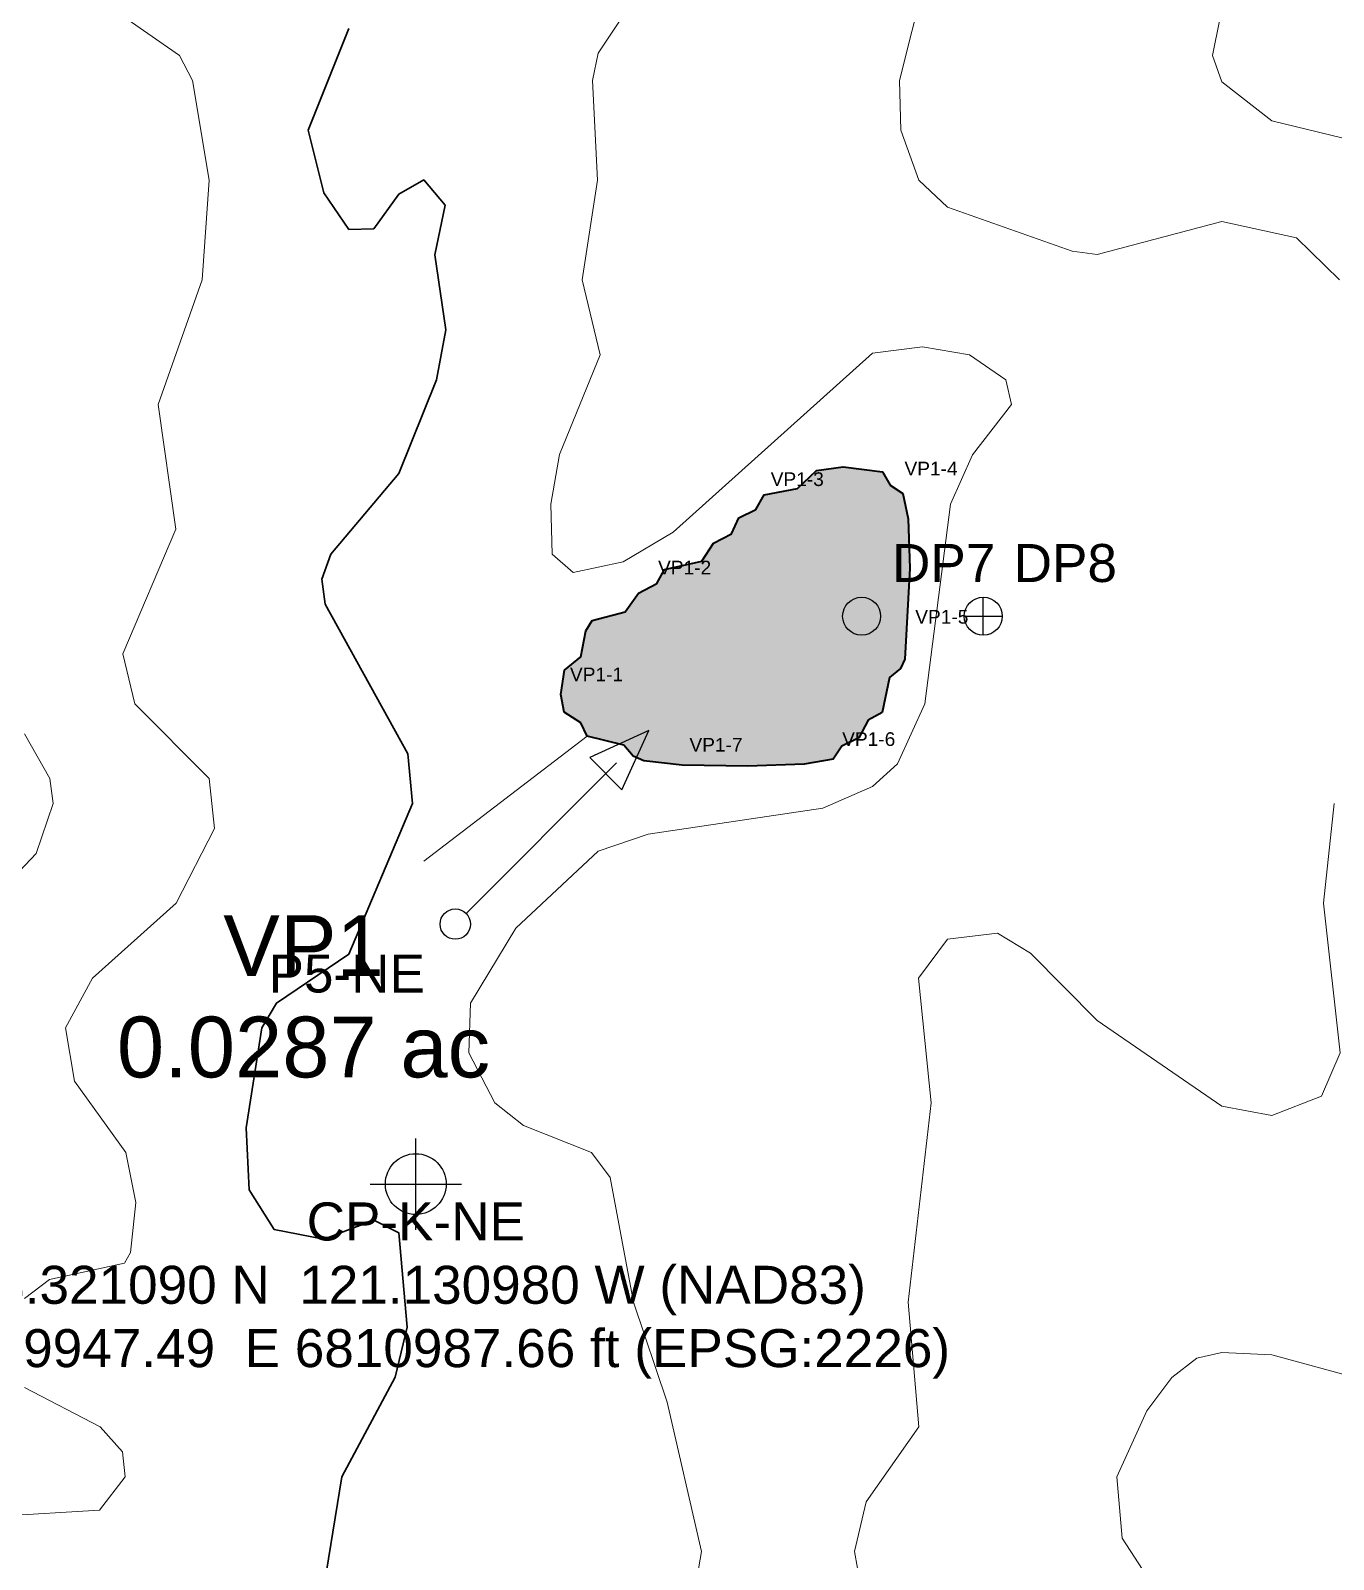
# Model space of a CAD drawing. Extents: x 6810325 to 6812275, y 1878569 to 1880689.
# Drawn here: x 6810937 to 6811108.4, y 1879898.1 to 1880099.3 of the extents above; entities that cross this region are included whole.
import ezdxf
from ezdxf.enums import TextEntityAlignment as Align

# ---------------------------------------------------------------- set-up
doc = ezdxf.new("R2010")
doc.units = 21
doc.header["$LTSCALE"] = 10
doc.header["$MEASUREMENT"] = 0
for name, color, linetype, lineweight in [('ANNO-LABELS', 7, 'CONTINUOUS', 18), ('ANNO-POINT-LABELS', 7, 'CONTINUOUS', 13), ('TOPO-CONTOUR-MAJOR', 34, 'CONTINUOUS', 30), ('TOPO-CONTOUR-MINOR', 36, 'CONTINUOUS', 13), ('WETL-CONTROL-POINT', 7, 'CONTINUOUS', 25), ('WETL-DATA-POINT', 7, 'CONTINUOUS', 25), ('WETL-FLAG', 2, 'CONTINUOUS', 13), ('WETL-FLAG-ID', 8, 'CONTINUOUS', 13), ('WETL-PHOTO-POINT', 30, 'CONTINUOUS', 25), ('WETL-VERNAL-POOL', 6, 'CONTINUOUS', 35)]:
    doc.layers.add(name, color=color, linetype=linetype, lineweight=lineweight)
doc.layers.add('WETL-VERNAL-POOL-HATCH', color=221, linetype='CONTINUOUS', lineweight=13, transparency=0.5)
doc.styles.add('LABEL', font='arial.ttf')

# ---------------------------------------------------------------- blocks, each defined once
blk = doc.blocks.new('DP_WETLAND')
at = {"lineweight": -2}
h = blk.add_hatch(color=0, dxfattribs=at)
h.dxf.hatch_style = 1
edge = h.paths.add_edge_path()
edge.add_arc((0, 0), 2.5, 0, 360)
at = {"color": 0, "lineweight": -2}
blk.add_circle((0, 0), 2.5, dxfattribs=at)
blk = doc.blocks.new('DP_UPLAND')
at = {"color": 0, "lineweight": -2}
for p, q in [((0, -2.5), (0, 2.5)), ((-2.5, 0), (2.5, 0))]:
    blk.add_line(p, q, dxfattribs=at)
blk.add_circle((0, 0), 2.5, dxfattribs=at)
blk = doc.blocks.new('PHOTO_ARROW')
at = {"color": 0, "lineweight": -2}
blk.add_line((0, 2), (0, 30), dxfattribs=at)
blk.add_lwpolyline([(0, 36), (-3, 28), (3, 28)], close=True, dxfattribs=at)
blk.add_circle((0, 0), 2, dxfattribs=at)
blk = doc.blocks.new('CONTROL_POINT')
at = {"color": 0, "lineweight": -2}
for p, q in [((0, -6), (0, 6)), ((-6, 0), (6, 0))]:
    blk.add_line(p, q, dxfattribs=at)
blk.add_circle((0, 0), 4, dxfattribs=at)

msp = doc.modelspace()

# ---------------------------------------------------------------- hatches: boundary and pattern name
at = {"layer": 'WETL-VERNAL-POOL-HATCH'}
h = msp.add_hatch(color=256, dxfattribs=at)
h.dxf.hatch_style = 1
h.paths.add_polyline_path([(6811006.74, 1880011.91), (6811007.23, 1880015.12), (6811009.37, 1880016.87), (6811010.05, 1880020.3), (6811010.87, 1880021.65), (6811015.21, 1880022.77), (6811016.96, 1880025.26), (6811019.35, 1880026.51), (6811020.37, 1880028.35), (6811025.27, 1880029.45), (6811026.83, 1880031.84), (6811029.19, 1880033.07), (6811030.14, 1880035.14), (6811032.4, 1880036.25), (6811033.47, 1880038.17), (6811037.88, 1880039.02), (6811040.37, 1880041.37), (6811043.88, 1880041.85), (6811049.04, 1880041.19), (6811050.06, 1880039.44), (6811051.75, 1880038.37), (6811052.41, 1880035.02), (6811052.67, 1880028.52), (6811051.99, 1880016.54), (6811051.4, 1880015.34), (6811049.98, 1880014.13), (6811049.03, 1880009.56), (6811047.17, 1880008.53), (6811045.96, 1880006.19), (6811043.7, 1880005.09), (6811042.58, 1880003.4), (6811038.77, 1880002.74), (6811031.35, 1880002.48), (6811022.7, 1880002.62), (6811017.65, 1880003.19), (6811016.27, 1880003.8), (6811015.01, 1880005.25), (6811010.19, 1880006.41), (6811009.36, 1880008.17), (6811007.18, 1880009.58)])

# ---------------------------------------------------------------- linework, layer by layer
at = {"layer": 'ANNO-LABELS'}
msp.add_lwpolyline([(6810988.74, 1879990), (6811010.19, 1880006.41)], dxfattribs=at)
at = {"layer": 'TOPO-CONTOUR-MAJOR', "elevation": 200}
msp.add_lwpolyline([(6810974.74, 1879889.29), (6810977.95, 1879908.98), (6810984.95, 1879922.1), (6810986.52, 1879928.66), (6810985.42, 1879941.09), (6810982.14, 1879942.74), (6810975.57, 1879940.24), (6810969.01, 1879941.53), (6810965.73, 1879946.75), (6810965.34, 1879954.91), (6810967.4, 1879968.03), (6810969.32, 1879971.31), (6810978.86, 1879977.74), (6810987.22, 1879997.56), (6810986.61, 1880004.12), (6810975.75, 1880023.81), (6810975.28, 1880027.09), (6810976.49, 1880030.37), (6810985.42, 1880040.98), (6810990.38, 1880053.33), (6810991.62, 1880059.89), (6810990.16, 1880069.74), (6810991.54, 1880076.3), (6810988.7, 1880079.61), (6810985.42, 1880077.76), (6810982.14, 1880073.19), (6810978.86, 1880073.08), (6810975.57, 1880077.9), (6810973.5, 1880086.14), (6810978.86, 1880099.55)], dxfattribs=at)
at = {"layer": 'TOPO-CONTOUR-MINOR'}
for points, elevation in [([(6811123.21, 1880081.82), (6811100.25, 1880087.41), (6811093.68, 1880092.53), (6811092.48, 1880095.98), (6811094.42, 1880105.83), (6811108.06, 1880125.51), (6811106.76, 1880138.63), (6811110.78, 1880151.76), (6811106.06, 1880168.16), (6811094.03, 1880181.29), (6811093.21, 1880191.13), (6811095.43, 1880194.41), (6811100.25, 1880195.77), (6811113.37, 1880191.48)], 203), ([(6810936.2, 1879932.43), (6810939.49, 1879934.92), (6810949.33, 1879937.09), (6810950.14, 1879938.5), (6810950.83, 1879945.07), (6810949.51, 1879951.63), (6810942.77, 1879961.04), (6810941.57, 1879968.03), (6810945.15, 1879974.59), (6810956.13, 1879984.44), (6810961.2, 1879994.28), (6810960.49, 1880000.84), (6810950.69, 1880010.68), (6810949.13, 1880017.24), (6810956.09, 1880033.65), (6810953.78, 1880050.05), (6810959.56, 1880066.46), (6810960.49, 1880079.58), (6810958.29, 1880092.7), (6810956.56, 1880095.98), (6810942.52, 1880105.83)], 199), ([(6811024.12, 1879892.57), (6811025.26, 1879899.13), (6811020.74, 1879918.82), (6811016.28, 1879931.94), (6811013.25, 1879948.35), (6811010.76, 1879951.63), (6811001.82, 1879955.21), (6810998.05, 1879958.19), (6810994.63, 1879964.75), (6810994.84, 1879971.31), (6811000.83, 1879981.15), (6811011.66, 1879991.28), (6811018.23, 1879993.54), (6811041.19, 1879996.95), (6811047.75, 1879999.82), (6811051.03, 1880002.77), (6811054.63, 1880010.68), (6811057.99, 1880036.93), (6811060.88, 1880043.45), (6811066.03, 1880050.05), (6811065.28, 1880053.33), (6811060.51, 1880056.61), (6811054.31, 1880057.65), (6811047.75, 1880056.81), (6811021.51, 1880033.28), (6811014.94, 1880029.38), (6811008.38, 1880027.98), (6811005.61, 1880030.37), (6811005.44, 1880036.93), (6811006.56, 1880043.49), (6811011.9, 1880056.61), (6811009.56, 1880066.46), (6811011.56, 1880079.58), (6811010.9, 1880092.7), (6811011.66, 1880096.29), (6811017.96, 1880105.83)], 201), ([(6811109.15, 1880066.46), (6811103.53, 1880072.01), (6811093.68, 1880074.14), (6811077.28, 1880069.82), (6811074, 1880070.23), (6811057.6, 1880076.05), (6811053.84, 1880079.58), (6811051.47, 1880086.14), (6811051.28, 1880092.7), (6811054.57, 1880105.83)], 202), ([(6810929.64, 1879982.48), (6810937.74, 1879991), (6810939.98, 1879997.56), (6810939.54, 1880000.84), (6810936.2, 1880006.72)], 198), ([(6811046.57, 1879892.57), (6811045.39, 1879899.13), (6811046.89, 1879905.7), (6811053.83, 1879915.54), (6811052.43, 1879931.94), (6811055.47, 1879958.19), (6811053.8, 1879974.59), (6811057.6, 1879979.7), (6811064.16, 1879980.51), (6811068.54, 1879977.87), (6811077.28, 1879969.03), (6811093.68, 1879957.75), (6811100.25, 1879956.53), (6811106.81, 1879959.07), (6811109.26, 1879964.75), (6811107.05, 1879984.44), (6811108.49, 1879997.56)], 202), ([(6811110.09, 1879861.08), (6811100.25, 1879859.3), (6811096.97, 1879860.29), (6811090.98, 1879866.33), (6811090.42, 1879872.89), (6811098.65, 1879882.73), (6811097.99, 1879886.01), (6811095.47, 1879889.29), (6811083.84, 1879895.91), (6811080.56, 1879900.92), (6811079.88, 1879908.98), (6811083.84, 1879917.65), (6811087.12, 1879922.05), (6811090.4, 1879924.61), (6811093.68, 1879925.34), (6811100.25, 1879925.04), (6811110.09, 1879922.34)], 203), ([(6810932.92, 1879903.78), (6810946.05, 1879904.6), (6810949.43, 1879908.98), (6810949.09, 1879912.26), (6810946.15, 1879915.54), (6810936.2, 1879920.71)], 199)]:
    msp.add_lwpolyline(points, dxfattribs=dict(at, elevation=elevation))
at = {"layer": 'WETL-FLAG'}
for p in [(6811050.75, 1880039), (6811033.15, 1880037.6), (6811018.33, 1880025.97), (6811052.16, 1880019.49), (6811006.74, 1880011.91), (6811042.55, 1880003.4), (6811022.46, 1880002.65)]:
    msp.add_point(p, dxfattribs=at)
at = {"layer": 'WETL-VERNAL-POOL'}
msp.add_lwpolyline([(6811006.74, 1880011.91), (6811007.23, 1880015.12), (6811009.37, 1880016.87), (6811010.05, 1880020.3), (6811010.87, 1880021.65), (6811015.21, 1880022.77), (6811016.96, 1880025.26), (6811019.35, 1880026.51), (6811020.37, 1880028.35), (6811025.27, 1880029.45), (6811026.83, 1880031.84), (6811029.19, 1880033.07), (6811030.14, 1880035.14), (6811032.4, 1880036.25), (6811033.47, 1880038.17), (6811037.88, 1880039.02), (6811040.37, 1880041.37), (6811043.88, 1880041.85), (6811049.04, 1880041.19), (6811050.06, 1880039.44), (6811051.75, 1880038.37), (6811052.41, 1880035.02), (6811052.67, 1880028.52), (6811051.99, 1880016.54), (6811051.4, 1880015.34), (6811049.98, 1880014.13), (6811049.03, 1880009.56), (6811047.17, 1880008.53), (6811045.96, 1880006.19), (6811043.7, 1880005.09), (6811042.58, 1880003.4), (6811038.77, 1880002.74), (6811031.35, 1880002.48), (6811022.7, 1880002.62), (6811017.65, 1880003.19), (6811016.27, 1880003.8), (6811015.01, 1880005.25), (6811010.19, 1880006.41), (6811009.36, 1880008.17), (6811007.18, 1880009.58)], close=True, dxfattribs=at)

# ---------------------------------------------------------------- block references
at = {"layer": 'WETL-CONTROL-POINT'}
msp.add_blockref('CONTROL_POINT', (6810987.66, 1879947.49), dxfattribs=at)
at = {"layer": 'WETL-DATA-POINT'}
for name, p in [('DP_WETLAND', (6811046.31, 1880022.21)), ('DP_UPLAND', (6811062.31, 1880022.21))]:
    msp.add_blockref(name, p, dxfattribs=at)
at = {"layer": 'WETL-PHOTO-POINT', "rotation": -45}
msp.add_blockref('PHOTO_ARROW', (6810992.86, 1879981.7), dxfattribs=at)

# ---------------------------------------------------------------- texts
at = {"layer": 'ANNO-LABELS', "insert": (6810972.89, 1879972.14), "char_height": 8, "attachment_point": 5, "style": 'LABEL'}
msp.add_mtext('VP1\\P0.0287 ac', dxfattribs=at)
at = {"layer": 'ANNO-POINT-LABELS', "style": 'LABEL'}
for s, p in [('DP7', (6811050.31, 1880025.21)), ('DP8', (6811066.31, 1880025.21))]:
    msp.add_text(s, height=5, dxfattribs=at).set_placement(p, align=Align.BOTTOM_LEFT)
msp.add_text('P5-NE', height=5, dxfattribs=at).set_placement((6810988.86, 1879977.7), align=Align.TOP_RIGHT)
at = {"layer": 'ANNO-POINT-LABELS', "insert": (6810987.66, 1879933.49), "char_height": 5, "attachment_point": 5, "style": 'LABEL'}
msp.add_mtext('CP-K-NE\\P38.321090 N  121.130980 W (NAD83)\\PN 1879947.49  E 6810987.66 ft (EPSG:2226)', dxfattribs=at)
at = {"layer": 'WETL-FLAG-ID', "style": 'LABEL'}
for s, p in [('VP1-3', (6811034.35, 1880038.8)), ('VP1-4', (6811051.95, 1880040.2)), ('VP1-2', (6811019.53, 1880027.17)), ('VP1-5', (6811053.36, 1880020.69)), ('VP1-1', (6811007.94, 1880013.11)), ('VP1-6', (6811043.75, 1880004.6)), ('VP1-7', (6811023.66, 1880003.85))]:
    msp.add_text(s, height=1.8, dxfattribs=at).set_placement(p, align=Align.BOTTOM_LEFT)

doc.saveas('drawing.dxf')
